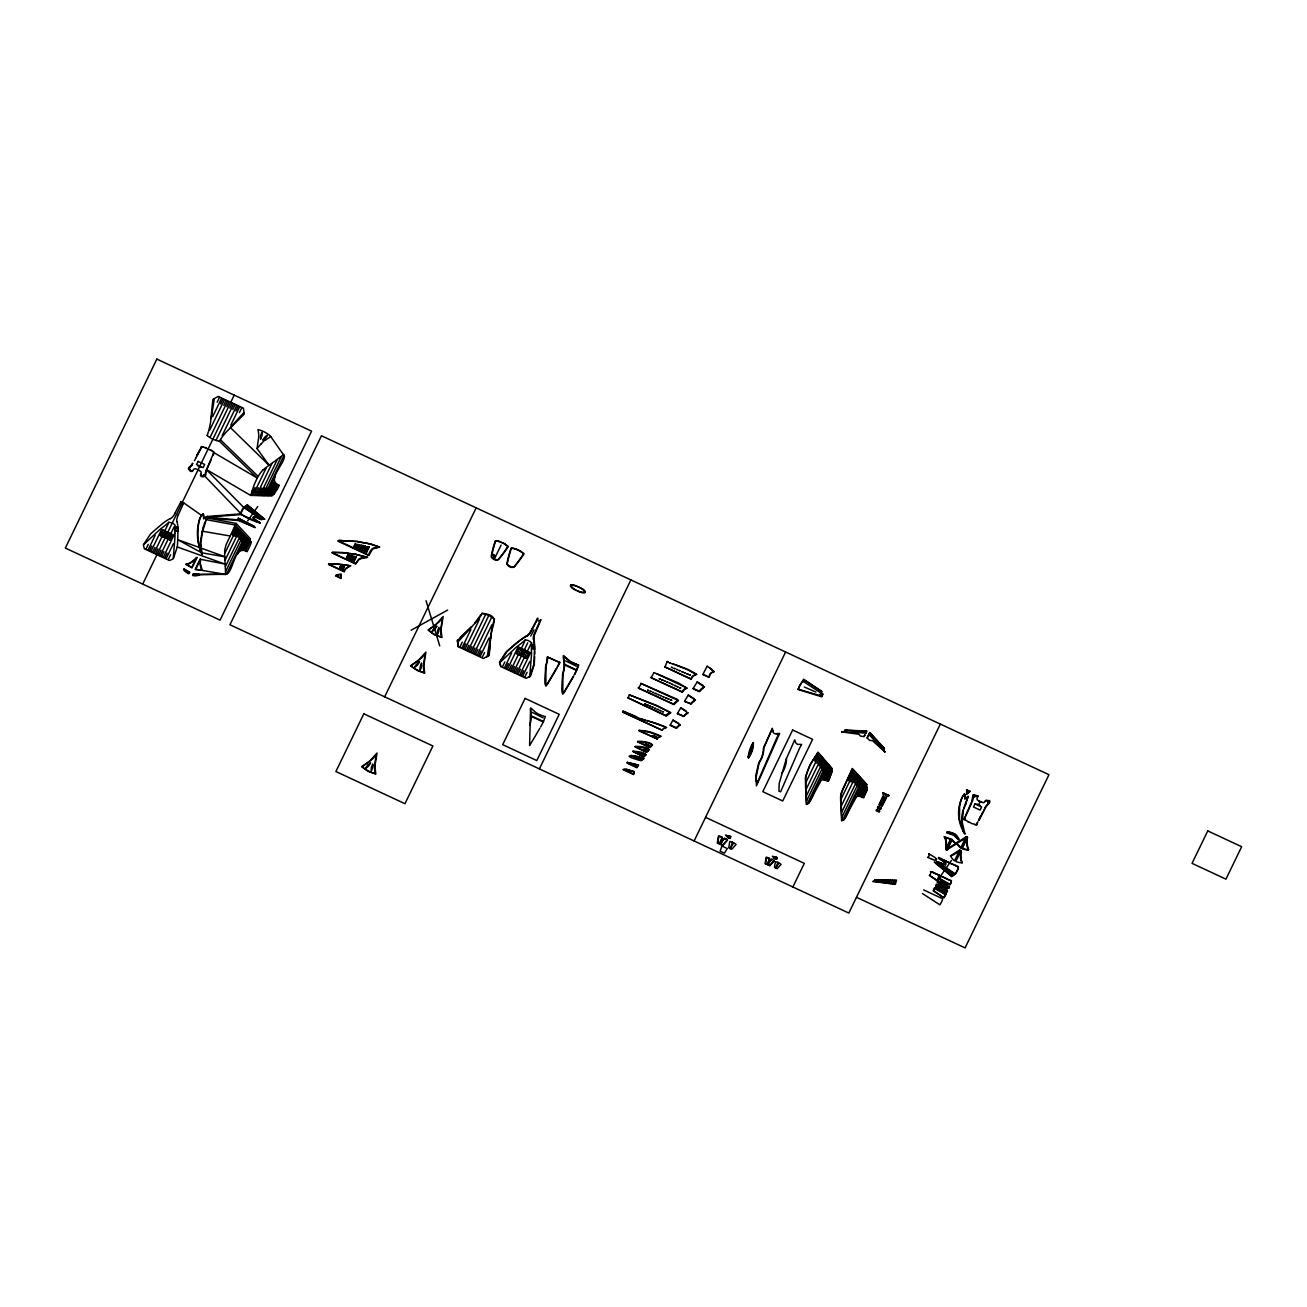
<?xml version="1.0" encoding="UTF-8"?>
<svg xmlns="http://www.w3.org/2000/svg" width="1307" height="1307" viewBox="0 0 1307 1307"><rect width="100%" height="100%" fill="white"/><g stroke="black" fill="none" stroke-linecap="round" stroke-linejoin="round"><path stroke-width="1.5" d="M493.556 555.54L494.536 555.508M260.011 523.061L241.125 514.566L206.702 517.196L238.838 519.925L255.29 527.587L238.528 520.562L206.473 517.85L236.126 523.404L250.421 538.843A3.333 3.202 14.4 0 0 250.83 541.866L250.911 542.96A11.665 11.208 14.4 0 1 250.34 545.084L247.137 551.685C234.688 544.513 234.051 568.627 227.32 574.002L199.187 574.737M840.94 798.593L840.973 796.551A12.874 12.367 14.4 0 1 841.12 795.195L842.051 791.552A48.996 47.085 14.4 0 1 842.574 789.934L852.393 769.071L866.688 784.527A3.333 3.202 14.4 0 0 867.113 787.549L867.178 788.644A11.665 11.208 14.4 0 1 866.623 790.768L863.421 797.368C850.971 790.196 850.334 814.31 843.603 819.685L841.92 820.339L840.94 799.606M205.787 472.922C207.209 477.578 199.268 478.182 200.69 474.131M534.857 649.579L534.302 640.936M197.765 469.491L200.755 471.451A2.663 2.565 14.4 0 1 201.196 472.579L200.592 475.356L205.509 476.009M967.017 789.885L966.935 793.643L969.843 791.209M637.702 741.379C641.051 740.808 658.205 742.915 649.661 747.539L637.473 741.853L647.112 742.719A27.561 26.483 14.4 0 1 652.503 744.794L649.612 747.13L637.636 741.543M534.726 654.431L534.808 651.131M635.251 746.444C638.698 745.921 654.35 747.653 646.573 752.309L635.022 746.918L645.021 747.931A23.314 22.399 14.4 0 1 649.252 749.695L646.508 751.884L635.169 746.607M534.661 656.375L534.253 664.757L530.332 676.601L528.338 677.271M205.134 475.748L203.941 474.8L205.134 475.748L205.411 472.922A14.214 13.658 14.4 0 1 205.934 470.83L213.842 452.598A8.888 8.528 14.4 0 0 211.489 450.686L205.918 448.023M533.877 637.212L533.893 636.95A9.1 8.741 14.4 0 1 534.057 635.905L541 619.616L540.052 620.139M533.632 738.88L530.201 744.516A39.357 37.821 14.4 0 0 529.596 745.562L530.577 707.904A37.495 36.024 14.4 0 1 531.622 708.786L534.089 710.975A21.337 20.504 14.4 0 0 538.941 714.341L540.216 714.815A38.785 37.266 14.4 0 0 541.506 715.337L545.28 716.661A45.042 43.278 14.4 0 1 541.801 724.862L540.575 726.986M545.607 666.684L545.64 665.835A27.839 26.744 14.4 0 0 547.241 656.996L560 662.404L558.024 666.211M545.95 667.027L545.999 665.917A28.199 27.104 14.4 0 0 547.6 656.996L559.527 662.567A40.893 39.275 14.4 0 1 559.151 663.335L557.092 667.125M562.549 674.575L562.598 673.726A27.839 26.744 14.4 0 0 563.35 658.287L563.333 655.542A28.966 27.839 14.4 0 1 564.395 656.392L566.977 658.679M562.892 674.918L562.958 673.808A28.199 27.104 14.4 0 0 563.693 658.205L563.791 656.359A37.495 36.024 14.4 0 1 564.836 657.241L567.303 659.431A21.337 20.504 14.4 0 0 572.139 662.796M629.092 695.128L629.026 695.765A2.843 2.728 14.4 0 1 627.638 697.693L666.26 716.056L670.899 712.674L656.539 705.388L629.206 694.801L658.091 706.45L670.099 712.576M545.525 668.253L545.574 667.076M545.934 667.191L545.869 686.126A39.357 37.821 14.4 0 1 546.457 685.08L547.862 682.793M562.533 674.984C562.696 678.48 559.608 701.614 565.278 690.635M562.892 675.082L562.811 694.017A39.357 37.821 14.4 0 1 563.399 692.971L566.83 687.351M545.509 668.318C545.705 671.716 542.699 692.383 548.139 683.055M210.623 421.818L212.878 399.452L218.171 396.397L243.363 408.127L244.295 414.074L225.964 432.307A77.881 74.826 14.4 0 0 221.406 438.139M457.891 642.031L475.732 622.393A77.881 74.826 14.4 0 0 480.29 616.577L482.299 613.522A23.297 22.382 14.4 0 1 494.503 619.191L493.376 622.671A77.881 74.826 14.4 0 0 491.628 629.811L488.802 655.264L483.525 658.516L458.169 646.704L457.401 640.136M840.63 796.273L840.581 798.561M490.729 638.584C491.04 624.256 502.133 615.597 481.875 613.261M173.308 558.007L174.975 537.063A59.55 57.214 14.4 0 0 175.007 535.151L174.958 533.403M529.825 675.605L531.492 654.66A59.55 57.214 14.4 0 0 531.524 652.748L531.41 649.138A53.652 51.545 14.4 0 1 531.622 642.783M238.397 528.731L235.619 534.726M240.717 531.197L237.939 537.193M490.288 643.665L489.161 655.444L486.743 656.98M852.425 772.012L849.648 778.024M858.977 778.988L856.216 784.984M860.545 780.638L857.784 786.651M236.142 526.345L233.365 532.341M242.71 533.305L239.933 539.301M244.311 535.151L241.501 540.967M854.68 774.414L851.903 780.41M856.984 776.864L854.223 782.877M821.923 691.468L803.576 679.199L797.874 689.442L821.874 696.843L822.969 693.968M709.374 677.14L706.63 676.291M968.03 821.891L966.804 820.829A8.888 8.528 14.4 0 1 964.354 818.885L964.942 817.643L963.913 818.639M494.307 557.632L494.307 556.21M863.208 732.018L862.702 732.557M632.931 751.329C636.117 751.198 650.968 752.718 643.648 756.9L632.931 751.329L646.181 754.629L643.616 756.492L632.849 751.476M214.299 398.929L211.162 418.55M487.38 655.787L490.517 636.15M630.922 755.413L644.22 758.501L641.1 760.739C610.255 752.489 650.134 755.805 641.051 760.331L630.84 755.577M709.211 677.059L709.701 674.673A5.996 5.751 14.4 0 1 711.155 672.844L713.916 671.439L707.185 666.064M977.13 824.456L977.44 822.609M840.695 795.538L841.169 793.333M657.47 739.108L638.845 730.76C645.364 729.796 654.431 733.08 661.162 736.282L659.676 737.066M718.834 836.398L717.755 842.901C719.781 845.956 724.535 835.581 719.307 836.48M766.523 857.572L765.543 863.486C767.176 866.165 771.636 857.016 767.111 857.686M832.249 771.228L828.589 780.834M867.472 789.134L863.617 797.809L857.931 795.734M210.525 422.341L210.051 424.906A77.881 74.826 14.4 0 1 208.319 432.045L207.192 435.509M882.846 792.728L889.152 795.669M806.223 793.431L806.648 803.903L808.314 803.25C815.045 797.874 815.682 773.76 828.148 780.933A91.474 87.879 14.4 0 0 829.88 777.208L831.873 771.212M690.831 703.705L684.525 701.336L691.06 704.048M709.031 677.287L703.329 674.363M200.657 448.807L201.343 447.598L197.226 455.212M205.836 472.628L206.914 469.36M668.106 661.848L667.256 661.456L665.279 666.178A5.195 4.999 14.4 0 1 664.642 666.799L691.354 679.183A6.764 6.486 14.4 0 1 694.572 675.229L696.827 674.379L688.185 669.527L675.49 664.659M719.749 844.11L717.314 843.064L718.507 835.941L722.265 837.068M767.356 864.597L765.15 863.649L766.229 857.163L769.627 858.193M803.446 681.568L803.821 679.787L821.548 691.436A3.333 3.202 14.4 0 0 822.724 694.262M492.069 553.809L491.367 557.076A13.135 12.613 14.4 0 0 497.755 560.066L499.895 557.452A135.895 130.553 14.4 0 0 507.802 546.587A12.515 12.024 14.4 0 0 505.352 544.562M271.153 463.74L269.046 465.227L257.071 448.579L258.802 436.309A33.77 32.446 14.4 0 0 257.985 429.595L258.933 429.84A26.875 25.813 14.4 0 1 270.876 436.505M832.249 768.745L817.97 752.146L810.16 764.53M963.863 832.673A37.282 35.812 14.4 0 1 962.883 811.108L962.949 810.846M962.998 811.075L965.693 804.099M202.275 530.936L200.314 542.258L201.539 552.747L224.706 556.798L225.654 574.655M962.981 810.863L963.226 809.817M204.006 518.062L207.388 516.347L202.585 531.295L200.804 542.928A34.652 33.296 14.4 0 0 200.853 545.378L202.193 554.413C196.736 543.777 196.181 530.74 199.448 519.304A27.088 26.026 14.4 0 1 199.644 518.781L201.327 515.236L203.729 514.631L203.696 518.716L203.386 514.86L201.621 515.464L183.715 502.852L178.406 514.648M841.3 792.859L852.295 768.451L867.031 784.657M202.52 530.185L203.288 527.375M965.367 804.9L968.324 796.371L964.827 798.838L964.697 795.064L962.965 795.685A37.364 35.893 14.4 0 0 959.599 806.942L959.469 819.554L963.341 831.138M968.242 796.666L964.827 798.838M967.866 796.551L967.343 798.397M719.83 843.816L722.085 838.13M767.421 864.335L769.48 859.156M203.32 527.391L203.696 526.035M882.715 796.666L879.007 804.671L882.143 806.125L886.146 798.218M977.505 797.352L978.126 795.881L973.062 794.77L971.705 801.828M206.604 469.638L250.634 495.418L254.081 485.06A54.976 52.819 14.4 0 1 255.224 482.348L256.695 479.179A40.239 38.655 14.4 0 1 262.903 469.965M203.729 526.051L204.513 523.503M967.131 799.002L965.628 803.184M963.635 808.576L965.334 803.887M727.247 835.794L727.28 835.663A5.702 5.489 14.4 0 0 725.565 835.059L726.953 836.529M204.546 523.519L205.117 521.689M786.406 758.485L779.233 783.334L778.923 791.176L780.622 791.781L799.263 748.878A80.381 77.227 14.4 0 1 800.93 745.66L801.632 744.402L797.809 744.369A3.431 3.3 14.4 0 1 796.796 743.863A3.888 3.741 14.4 0 1 795.816 742.882L794.754 739.844L786.52 758.436A28.166 27.055 14.4 0 1 781.782 773.417L781.717 773.352M177.164 521.673L177.638 524.94A51.12 49.111 14.4 0 1 177.981 530.724L177.621 542.585A114.134 109.657 14.4 0 1 177.262 546.947L224.984 564.069L200.526 559.314L195.756 569.28L225.637 574.394L193.322 574.296L192.766 575.194A14.851 14.263 14.4 0 0 199.219 574.819M960.841 856.673L961.086 850.563L955.825 861.444A14.851 14.263 14.4 0 0 962.181 862.783L961.249 859.859M205.673 520.137L205.951 519.222M954.273 834.242L953.898 835.304L958.39 839.649M776.962 858.519L777.061 857.474A5.931 5.685 14.4 0 0 775.165 856.804L774.201 858.601L776.734 859.091M206.196 518.634L206.914 516.51L241.076 513.847L205.15 476.451M162.313 531.933L161.088 535.38L162.133 536.393L163.587 536.54L165.532 533.419M168.342 534.726L167.1 538.19L168.146 539.187L169.6 539.35L171.544 536.229M234.035 531.034L232.793 534.498L233.839 535.494L235.293 535.658L237.237 532.537M518.846 648.762L517.18 653.451L518.356 654.578L519.99 654.758L522.637 650.527M524.875 651.572L523.208 656.261L524.368 657.388L526.002 657.568L528.649 653.337M850.302 776.717L849.076 780.165L850.122 781.178L851.576 781.341L853.52 778.22M206.833 516.82L203.696 518.716M884.512 748.568L869.776 732.361L866.966 737.916L869.825 740.465L872.406 740.563L885.051 752.097M214.348 452.712L214.348 452.712A8.005 7.695 14.4 0 0 213.874 452.108L212.812 451.144M214.185 453.121L213.286 454.003M213.678 453.954L213.253 455.032M358.428 545.248L358.477 545.117A1.83 1.764 14.4 0 0 358.641 544.545A1.83 1.764 14.4 0 0 358.249 545.019L356.991 547.6M265.043 439.822L260.681 444.38M342.695 569.411L342.728 569.329A2.059 1.977 14.4 0 0 342.532 569.983A2.059 1.977 14.4 0 0 342.924 569.509L342.94 569.476M349.524 558.759L349.557 558.677A2.059 1.977 14.4 0 0 349.361 559.331A2.059 1.977 14.4 0 0 349.753 558.857L349.9 558.595M349.606 558.563L350.717 556.243M350.979 556.406L351.06 556.21A1.83 1.764 14.4 0 0 351.207 555.638A1.83 1.764 14.4 0 0 350.815 556.096L350.815 556.096M356.958 547.666L356.974 547.633A2.059 1.977 14.4 0 0 356.795 548.254A2.059 1.977 14.4 0 0 357.17 547.78L358.363 545.411M342.842 569.051L343.888 566.895M350.946 556.488L349.819 558.759M344.819 570.407L344.345 571.829L328.531 564.477L336.03 563.791M366.466 551.652L366.45 551.717A3.3 3.169 14.4 0 0 366.172 552.632A3.3 3.169 14.4 0 0 366.793 551.881L367.104 551.325M366.548 551.456L368.378 547.698M368.835 547.682L366.842 551.815M350.946 559.363L350.979 559.314A2.336 2.238 14.4 0 0 350.766 559.984A2.336 2.238 14.4 0 0 351.191 559.461M351.044 559.135L352.367 556.439A2.336 2.238 14.4 0 1 352.743 555.9M352.792 555.916A2.336 2.238 14.4 0 1 352.596 556.553L352.514 556.782M358.379 548.27L358.396 548.221A2.336 2.238 14.4 0 0 358.183 548.907A2.336 2.238 14.4 0 0 358.608 548.385L360.013 545.509A2.336 2.238 14.4 0 0 360.226 544.839A2.336 2.238 14.4 0 0 359.801 545.362L358.494 548.009M352.58 556.602L351.354 559.184M354.622 560.262L356.027 557.305A2.892 2.777 14.4 0 0 356.272 556.553M662.502 730.368L622.491 712.135L623.014 711.008L636.558 716.824M969.582 806.648L971.346 802.58M970.219 806.076L971.395 803.364A52.28 50.221 14.4 0 1 971.951 802.171L972.751 800.358A10.734 10.309 14.4 0 0 973.225 798.724L973.454 795.211L977.603 796.126L976.999 798.904A2.663 2.565 14.4 0 0 977.44 800.031L979.711 801.648M354.115 557.076L352.89 559.625M359.833 548.891L359.85 548.842A2.712 2.598 14.4 0 0 359.621 549.577A2.712 2.598 14.4 0 0 360.062 548.989L360.324 548.548M359.997 548.515L361.369 545.738M361.516 549.561L361.533 549.495A3.039 2.908 14.4 0 0 361.287 550.296A3.039 2.908 14.4 0 0 361.761 549.675M970.055 805.569L966.935 812.595M339.722 568.186L340.849 565.817A1.993 1.911 14.4 0 1 341.143 565.376M347.678 555.165A1.993 1.911 14.4 0 1 347.972 554.723A1.993 1.911 14.4 0 1 347.842 555.246L346.731 557.534A2.075 1.993 14.4 0 1 346.42 558.007A2.075 1.993 14.4 0 1 346.551 557.534L347.678 555.165M353.968 546.44L353.985 546.408A2.075 1.993 14.4 0 0 353.821 546.898A2.075 1.993 14.4 0 0 354.115 546.506L355.275 544.153A1.993 1.911 14.4 0 0 355.439 543.663A1.993 1.911 14.4 0 0 355.112 544.088L355.096 544.071M353.968 557.403L354.164 556.978A2.745 2.63 14.4 0 0 354.393 556.243A2.745 2.63 14.4 0 0 353.952 556.815L352.433 559.935A2.712 2.598 14.4 0 0 352.204 560.654A2.712 2.598 14.4 0 0 352.645 560.082L352.825 559.772M361.565 549.446L363.019 546.391M363.019 550.247L363.068 550.149A3.218 3.088 14.4 0 0 362.774 551.031M363.134 549.986L364.637 546.898M969.614 807.514L964.713 818.117L966.527 813.444M206.98 469.197L211.031 460.064M364.816 547.306L363.346 550.28A3.218 3.088 14.4 0 1 362.823 551.064M364.8 550.999L364.833 550.95A3.415 3.284 14.4 0 0 364.539 551.815A3.415 3.284 14.4 0 0 365.061 551.129M364.947 550.672L366.663 547.176M366.728 547.764L366.924 547.306A3.104 2.99 14.4 0 0 367.153 546.538A3.104 2.99 14.4 0 0 366.679 547.192M949.16 886.783C947.379 892.338 937.135 877.471 937.233 882.339L948.915 888.188L949.503 886.914L938.393 880.787M348.021 558.171L348.038 558.138A2.32 2.238 14.4 0 0 347.858 558.677M349.165 555.802L349.443 555.655A2.14 2.059 14.4 0 0 349.606 555.148A2.14 2.059 14.4 0 0 349.279 555.589L348.185 558.236A2.32 2.238 14.4 0 1 347.891 558.693M354.115 546.097L354.867 545.052M355.618 547.127L355.602 547.159A2.32 2.238 14.4 0 1 355.308 547.6A2.32 2.238 14.4 0 1 355.455 547.094L356.697 544.496A2.14 2.059 14.4 0 1 356.991 544.055A2.14 2.059 14.4 0 1 356.86 544.562L355.896 546.62M730.384 837.967L730.662 836.398A6.519 6.274 14.4 0 0 728.571 835.647L727.509 837.64L730.303 838.163M340.359 566.764L339.787 568.006M366.63 547.976L365.339 550.639M348.185 557.795L348.659 556.782M720.761 840.434L720.32 841.479M342.565 566.421L342.581 566.388A2.14 2.059 14.4 0 1 342.744 565.8A2.14 2.059 14.4 0 1 342.597 566.307L341.584 568.463M653.974 672.533L686.878 687.956L684.95 688.789A6.96 6.682 14.4 0 0 682.205 691.779L650.886 677.581L682.417 692.269L683.953 689.965A6.6 6.339 14.4 0 1 684.492 689.524L685.276 689.018M540.232 620.449L534.922 632.261A16.534 15.896 14.4 0 0 533.256 639.27M638.42 687.711A7.662 7.368 14.4 0 0 640.855 683.398L677.402 699.376M865.544 733.178L866.394 731.365L845.155 730.27M865.888 733.325L866.949 731.054L844.828 730.09M809.67 765.477L805.455 777.387L805.602 788.35M841.708 731.904L858.813 734.24L860.512 736.135L864.009 736.544L864.76 734.893M865.103 735.04L864.009 736.544M340.163 567.173L341.013 565.898A1.993 1.911 14.4 0 0 341.176 565.392M940.615 876.18C935.943 879.546 952.787 889.691 951.137 880.967L946.039 878.68M145.976 549.152L148.295 544.365M217.142 402.197L219.462 397.41M148.034 550.116L155.174 535.347M212.665 416.639L221.52 398.357M149.472 550.786L151.792 545.999M220.638 403.814L222.958 399.027M150.942 551.472L161.692 529.27M209.774 429.97L224.428 399.713M152.625 552.257L154.945 547.47M223.791 405.284L226.111 400.497M154.112 552.943L168.211 523.813M210.182 437.159L227.598 401.2M155.615 553.645L157.918 548.858M226.781 406.673L229.084 401.886M142.708 584.098L234.214 395.122M158.637 555.05L160.941 550.263M229.803 408.078L232.107 403.291M160.124 555.753L174.239 526.623M216.194 439.969L233.61 403.994M161.611 556.439L163.914 551.652M232.777 409.467L235.097 404.68M163.293 557.223L174.043 535.02M222.125 435.721L236.779 405.464M164.764 557.909L167.084 553.122M235.93 410.937L238.25 406.167M166.201 558.579L173.357 543.81M230.849 425.102L239.687 406.82M168.26 559.543L170.58 554.74M239.426 412.587L241.746 407.784M251.434 495.092L255.061 487.593M225.033 552.877L237.253 527.652M253.019 495.141L266.285 467.743M235.783 531.475L236.404 530.185M254.751 495.288L258.378 487.805M225.18 560.017L239.638 530.168M256.499 495.386L271.84 463.724M258.182 495.451L261.808 487.968M225.49 566.421L241.893 532.57M259.848 495.516L277.117 459.868M261.139 495.533L264.766 488.05M225.784 571.208L243.608 534.4M262.429 495.565L281.168 456.878M263.508 495.582L267.118 488.099M226.715 573.708L245.03 535.886M264.553 495.598L283.815 455.833M237.482 554.217L245.896 536.818M265.893 495.582L275.205 476.336M241.223 549.218L246.778 537.749M267.216 495.598L273.637 482.332M242.416 549.528L247.66 538.696M268.539 495.598L274.633 483.035M243.559 549.92L248.542 539.628M269.879 495.582L275.646 483.655M244.687 550.329L249.408 540.559M271.235 495.549L276.692 484.26M245.798 550.753L250.225 541.621M273.13 494.373L277.738 484.848M264.357 519.157A7.368 7.074 14.4 0 0 261.71 519.353L259.243 518.863M261.988 519.68L260.469 519.402M343.006 552.616L332.419 552.224L332.19 553.057L355.749 564.02L358.657 559.772L363.134 557.795A11.093 10.668 14.4 0 1 364.032 557.697L367.626 557.337L355.733 554.495M337.157 574.77L335.605 575.881L341.062 578.413L341.225 574.181A46.938 45.108 14.4 0 0 337.157 574.77M384.666 696.811L476.173 507.851M494.765 558.138L501.087 545.101M459.933 646.932L462.253 642.129M461.992 647.88L470.847 629.615M463.43 648.55L465.749 643.763M464.916 649.236L479.555 618.995M466.599 650.036L468.903 645.25M468.069 650.723L485.485 614.747M469.572 651.409L471.892 646.638M471.075 652.128L488.491 616.152M472.595 652.83L474.898 648.043M474.098 653.516L491.514 617.558M475.568 654.203L477.888 649.432M477.251 655.003L491.906 624.746M478.738 655.689L481.058 650.902M480.175 656.359L489.014 638.077M482.234 657.307L484.554 652.52M502.492 666.75L504.812 661.963M504.551 667.714L511.69 652.945M505.989 668.383L508.309 663.597M507.459 669.07L518.209 646.867M509.142 669.854L511.462 665.067M510.629 670.54L524.728 641.41M512.132 671.243L514.435 666.456M513.635 671.945L527.734 642.815M530.789 636.068L534.008 629.843M515.138 672.648L517.458 667.861M516.641 673.35L530.74 644.22M518.127 674.036L520.431 669.249M519.81 674.82L530.56 652.618M521.281 675.507L523.601 670.72M522.718 676.176L529.874 661.424M524.777 677.14L527.097 672.337M539.383 768.892L630.889 579.916M672.795 720.304L670.115 725.32L676.487 728.293L680.343 724.682M686.387 711.22L680.816 707.724L677.32 713.753L683.839 716.481M703.215 685.603L697.301 681.797L692.988 688.724L699.359 691.697L704.506 686.779M670.262 725.009L676.536 727.803M677.467 713.426L683.757 716.203M693.151 688.413L699.425 691.207M694.115 840.973L785.621 651.997M720.32 844.371L722.689 845.564L727.574 840.156L724.307 838.032M814.637 761.017L818.264 753.518M806.043 782.092L819.309 754.711M816.908 763.402L820.535 755.92M806.37 788.856L821.711 757.194M819.195 765.918L822.822 758.419M806.664 795.31L823.933 759.661M821.139 768.108L824.766 760.625M806.876 800.276L825.599 761.589M822.658 769.872L826.285 762.389M807.71 802.955L826.955 763.19M818.476 783.448L827.805 764.203M822.234 778.466L828.654 765.199M823.41 778.776L829.488 766.212M824.554 779.152L830.321 767.242M825.681 779.576L831.138 768.287M826.792 780.001L831.415 770.46M792.875 886.979L804.311 863.355L705.551 817.349M841.316 798.561L853.536 773.336M852.066 777.142L852.687 775.868M841.463 805.7L855.905 775.852M841.773 812.104L858.16 778.237M842.067 816.891L859.892 780.083M842.982 819.391L861.297 781.57M853.765 799.884L862.179 782.501M857.506 794.901L863.061 783.432M858.683 795.211L863.927 784.363M859.826 795.587L864.809 785.295M860.954 796.012L865.691 786.242M862.081 796.437L866.508 787.304M876.883 809.883L879.35 811.043M878.484 806.582L877.879 807.84L880.346 808.984L880.967 807.726M879.121 808.412L879.725 807.154M880.722 805.079L885.917 794.378L888.858 795.44A4.689 4.493 14.4 0 1 887.878 796.159L887.453 796.404M940.337 724.078L848.831 913.054L229.95 624.746L321.457 435.77L1048.966 774.692L965.089 947.902L856.461 897.305M872.945 881.588L875.053 881.735L875.968 880.019M876.425 881.849L877.324 879.987M877.683 881.964L878.663 879.97M878.957 882.094L879.987 879.97M880.215 882.225L881.31 879.97M881.49 882.372L882.65 879.97M882.486 882.486L883.695 879.987M883.499 882.617L884.774 879.987M884.725 882.78L886.064 880.019M885.95 882.944L887.355 880.052M887.551 883.156L889.021 880.117M889.136 883.401L890.704 880.183M890.819 883.646L892.452 880.264M892.501 883.908L894.184 880.428M894.004 884.136L895.769 880.477M930.78 871.687L934.832 873.076M929.359 875.265L937.462 881.016L940.109 875.559L937.429 874.693M937.103 861.721L939.7 862.865M934.734 862.261A7.368 7.074 14.4 0 0 937.38 862.048L937.56 861.901M978.339 805.406L980.217 801.501L981.524 802.073M934.685 888.433L933.606 890.655L943.621 897.599A28.28 27.169 14.4 0 0 945.239 894.919C939.896 888.123 924.212 883.712 945.484 894.445M935.861 886.015L936.384 884.104C952.934 888.972 949.536 898.17 935.861 886.015C942.2 883.075 957.77 899.951 936.4 884.904M978.502 820.551L980.462 816.499M979.286 818.95L982.423 812.905M978.959 820.437L983.158 812.333M985.462 807.154L984.89 808.216A52.28 50.221 14.4 0 1 984.302 809.376L983.632 810.634M985.135 807.922C986.769 805.243 995.068 798.74 985.233 800.913M977.832 821.842L977.195 823.198M236.126 523.404L226.291 544.251A48.996 47.085 14.4 0 0 225.768 545.869L224.853 549.512A12.874 12.367 14.4 0 0 224.69 550.868L224.706 556.651L177.752 539.693L201.539 552.747M867.293 738.079L869.874 732.982L884.169 748.437M972.914 823.72L973.437 823.916A8.888 8.528 14.4 0 0 976.509 824.554L977.26 823.067M947.118 891.064L946.644 891.962M977.081 824.57L976.933 824.848A7.989 7.679 14.4 0 1 976.149 824.88L974.761 824.684M984.955 808.984L983.534 811.631M197.7 454.297L196.769 456.11M196.932 455.016L201.686 446.929A8.888 8.528 14.4 0 1 204.676 447.517L205.918 447.648M197.896 453.986L200.232 449.575M985.249 807.481L985.837 806.468A10.734 10.309 14.4 0 1 986.801 805.047L987.537 804.328M707.054 666.39L702.823 674.526L703.64 674.902M196.802 456.127L195.805 457.956M532.406 628.242L537.683 618.064L537.88 619.126M532.374 628.324L531.9 629.239M181.003 501.578L175.024 513.079M537.52 619.175L531.541 630.677A16.534 15.896 14.4 0 1 527.064 636.378M531.818 629.386L529.221 633.65A9.917 9.525 14.4 0 1 528.878 634.026L528.371 634.532M195.838 457.973L195.331 458.871M194.89 459.786L194.416 460.668M342.336 566.454L341.209 568.79A2.32 2.238 14.4 0 0 341.029 569.329A2.32 2.238 14.4 0 0 341.339 568.888L341.372 568.855M339.591 568.659A2.075 1.993 14.4 0 0 339.853 568.251L339.951 568.088M360.373 548.45L361.582 545.885A2.745 2.63 14.4 0 0 361.81 545.166M362.023 549.234L363.46 546.212A2.892 2.777 14.4 0 0 363.689 545.46A2.892 2.777 14.4 0 0 363.199 546.097L363.183 546.081M364.718 546.734L364.767 546.636A3.218 3.088 14.4 0 1 365.241 545.95M356.207 556.521A2.892 2.777 14.4 0 0 355.782 557.174L354.132 560.54A3.039 2.908 14.4 0 0 353.854 561.389A3.039 2.908 14.4 0 0 354.344 560.752L354.442 560.605M982.39 812.889L982.929 811.99M343.137 569.133L344.231 566.862A1.83 1.764 14.4 0 0 344.378 566.29A1.83 1.764 14.4 0 0 343.986 566.748L343.97 566.748M200.706 448.448L201.294 446.569A8.005 7.695 14.4 0 1 202.046 446.602L203.549 446.814M574.802 674.396L578.593 664.806M192.488 463.397L190.985 465.602M192.913 463.43L192.26 464.459A14.214 13.658 14.4 0 1 190.953 466.174L190.61 466.55M574.034 675.016L574.998 673.317A45.042 43.278 14.4 0 0 578.527 665.132L574.721 663.809A38.785 37.266 14.4 0 1 573.43 663.27L572.188 662.731M557.125 667.779L556.521 668.808M573.724 676.291L567.679 686.632M871.459 736.691L871.818 736.298M556.096 668.825L550.345 678.676M556.406 669.004L550.508 679.134M539.84 728.26L534.089 738.112M573.054 676.716L567.14 686.828M550.198 678.937L548.025 682.548M550.214 679.607L548.401 682.63M566.977 687.841L565.735 689.884M684.672 701.026L688.315 694.932L694.36 698.853M959.779 849.958L954.502 860.839A14.851 14.263 14.4 0 1 950.499 855.84L959.779 849.958A19.344 18.576 14.4 0 1 955.564 853.569L954.551 854.19A12.482 11.992 14.4 0 1 950.532 855.922M213.842 452.598L257.267 478.019L219.38 441.194L221.422 438.155M820.682 781.308L808.576 803.527L806.305 804.426L805.847 793.12M767.879 864.45L770.624 859.679M855.954 797.744L843.865 819.963L841.594 820.845L840.581 799.1M480.976 614.617L474.931 622.769M192.979 470.536C191.116 473.771 185.888 467.939 190.724 465.896M720.533 844.093L723.572 838.816M177.262 546.947L173.341 558.743L169.551 560.54L144.358 548.809L143.394 544.79L150.24 534.367A114.134 109.657 14.4 0 1 153.458 531.328L162.591 523.568A51.12 49.111 14.4 0 1 167.394 520.17L170.286 518.454M247.627 520.938L257.724 506.528M941.383 874.873L951.463 860.463M691.452 703.493L695.52 699.849M250.634 495.418L272.003 495.892A7.385 7.09 14.4 0 1 274.029 494.291L277.476 488.949A91.474 87.879 14.4 0 0 279.322 485.273C265.795 480.306 284.469 464.589 284.436 456.094L270.745 436.603L264.962 440.41M767.666 864.744L769.807 865.822L774.25 860.905L772.911 859.826M821.237 693.02L819.228 695.357L798.316 689.197L799.574 685.701A13.07 12.564 14.4 0 1 803.135 681.355L822.299 693.886L821.695 696.353A15.684 15.063 14.4 0 0 819.228 695.34M727.002 840.189L722.542 845.139C719.177 845.841 723.653 836.366 725.924 839.339M773.744 860.937L769.676 865.43C764.758 864.09 775.035 858.601 771.277 858.96M471.337 626.821L460.178 637.473M243.805 412.669L230.261 427.454L269.03 465.243L263.083 469.867M190.642 466.566L188.878 468.167M158.425 554.772L157.902 553.58M514.484 672.778L514.942 672.37M143.999 544.349L159.503 529.841A59.55 57.214 14.4 0 1 160.99 528.616L163.914 526.411A53.652 51.545 14.4 0 0 168.799 522.245M500.516 661.946L516.004 647.439A59.55 57.214 14.4 0 1 517.507 646.213L520.431 644.024A53.652 51.545 14.4 0 0 525.316 639.842M870.25 734.256L870.217 734.289A6.061 5.816 14.4 0 1 870.135 735.008M368.296 764.611L370.665 762.814L368.819 765.69A9.868 9.492 14.4 0 1 365.878 768.091M471.419 627.262L457.401 640.642L458.332 646.589M987.912 803.919L989.481 802.678L986.132 800.096L984.318 802.318A2.663 2.565 14.4 0 1 983.142 802.678L980.773 801.763M188.878 468.167L189.548 467.596L189.727 469.066L188.322 468.609L192.064 471.386L193.877 469.164A2.663 2.565 14.4 0 1 195.053 468.805L196.622 469.033M870.936 736.021L871.312 734.975M872.668 736.74L872.57 737.949M516.053 643.256L525.071 636.64M515.71 643.534L506.283 651.736L499.405 662.192L500.728 666.521L526.067 678.333L529.858 676.34L533.779 664.544A114.134 109.657 14.4 0 0 534.122 660.182L534.498 648.321A51.12 49.111 14.4 0 0 534.155 642.538L533.681 639.27M955.417 865.708L957.966 866.851L958.064 868.256A28.264 27.153 14.4 0 1 955.156 873.779L951.659 876.54L934.26 862.065M346.616 568.153L350.831 565.833L336.291 563.807M264.847 519.353L247.431 504.878L243.935 507.639A28.264 27.153 14.4 0 0 241.043 513.145L241.125 514.566M275.352 460.718L283.897 454.411M191.998 561.569L197.194 557.37L191.949 567.941L185.692 564.167L186.623 564.02A10.783 10.374 14.4 0 0 188.927 563.399L189.237 563.268M274.421 461.404L271.627 463.413M527.669 635.088L526.884 635.594M191.59 561.863L189.499 563.154M220.458 439.74L258.149 476.402M529.662 725.32L529.662 725.32A28.199 27.104 14.4 0 0 530.479 709.75M493.67 555.312L493.311 554.478L494.471 555.377M861.705 731.74L862.44 731.593M525.381 636.46L526.46 635.839M526.803 636.052L523.911 637.767A51.12 49.111 14.4 0 0 519.108 641.165L509.975 648.925A114.134 109.657 14.4 0 0 506.757 651.964L499.911 662.388L500.875 666.407M244.801 507.786L248.395 505.711M246.124 508.668L249.523 506.708M247.48 509.73L250.797 507.819M248.918 510.727L252.071 508.913M250.307 511.674L253.28 509.942M251.679 512.622L254.506 510.988M252.757 513.324L255.453 511.772M253.836 514.043L256.401 512.556M254.718 514.615L257.185 513.194M255.617 515.187L257.969 513.831M256.744 515.889L258.949 514.615M257.855 516.608L259.93 515.399M258.982 517.311L260.926 516.183M260.126 518.013L261.939 516.951M261.269 518.699L262.968 517.719M936.139 863.682L937.822 862.702M937.152 864.45L938.981 863.404M938.165 865.218L940.109 864.09M939.161 866.002L941.252 864.793M940.158 866.786L942.363 865.512M941.138 867.57L943.491 866.214M941.922 868.207L944.373 866.786M942.69 868.845L945.271 867.358M943.638 869.645L946.333 868.077M944.585 870.429L947.428 868.796M945.811 871.459L948.8 869.727M947.036 872.504L950.173 870.674M948.31 873.599L951.61 871.687M949.568 874.693L952.983 872.733M950.712 875.69L954.29 873.615M411.166 630.186L447.631 610.075M664.495 728.309L666.652 727.46L646.834 720.451M428.631 630.072L438.76 622.246A61.037 58.635 14.4 0 0 442.37 618.064L440.639 630.317A33.77 32.446 14.4 0 0 441.456 637.048L440.508 636.803A26.875 25.813 14.4 0 1 428.565 630.121M411.133 665.818L421.442 657.927A60.955 58.57 14.4 0 0 425.134 653.68L423.403 665.933A33.77 32.446 14.4 0 0 424.22 672.664A29.375 28.231 14.4 0 1 411.084 665.867M685.456 688.903L685.603 688.838A9.296 8.937 14.4 0 1 686.992 688.299L678.954 683.202L656.964 673.808M576.387 666.194L565.457 660.836M543.206 717.935L532.259 712.364M713.965 671.798L710.093 668.024M570.685 584.948L571.208 584.85A6.11 5.881 14.4 0 1 571.714 584.801L572.254 584.801A8.871 8.528 14.4 0 1 574.198 585.062L583.134 589.212A7.891 7.581 14.4 0 1 585.209 591.336L585.422 591.826M585.013 592.675L584.556 592.774A7.875 7.564 14.4 0 1 581.517 592.561L577.825 591.238M335.834 575.39L337.222 575.113A46.578 44.748 14.4 0 1 341.274 574.525L340.768 577.89L335.768 575.554M958.734 839.584L958.979 839.094A15.21 14.606 14.4 0 0 954.894 833.964L954.486 833.637M184.189 569.035L189.76 572.286L188.812 573.74A15.21 14.606 14.4 0 1 183.617 569.656L183.846 569.084M253.525 516.69L253.133 517.931M945.565 864.711L945.958 863.486A11.028 10.603 14.4 0 0 943.246 861.133M865.626 733.031L842.509 731.822A3.333 3.202 14.4 0 0 845.172 730.286M864.058 731.855L863.878 731.855M328.76 563.987L336.634 564.183A102.828 98.793 14.4 0 1 341.503 564.689L342.107 564.412M875.2 879.676L896.569 880.15L895.279 884.333L875.053 881.735M804.295 687.008L815.96 692.057M332.419 552.567L343.839 552.681M177.442 527.767L175.383 527.734L175.399 531.099L175.465 527.309L177.442 527.276L177.458 531.116M531.671 648.68L534.22 648.729L534.204 644.661L531.639 644.629L531.916 648.697L531.982 644.906L533.877 645.282M533.959 645.364L531.982 644.906M339.379 540.346L337.958 541.163L368.77 555.508L372.724 548.907L379.733 547.159L370.796 543.941M340.196 540.363L338.186 540.69L368.541 555.018A18.657 17.922 14.4 0 1 371.384 549.593L371.956 549.103A6.339 6.094 14.4 0 1 373.263 548.139L378.997 546.849L369.031 543.843A73.502 70.611 14.4 0 0 362.725 542.519L359.311 542.013M339.738 540.706L341.045 540.395M340.539 540.722L341.911 540.412M341.372 540.755L350.407 540.804M343.055 540.804L351.91 540.902M274.258 493.964L251.924 491.22M495.99 540.608L500.075 541.539M511.723 547.927L515.808 548.875M350.717 541.18L357.612 541.441M492.788 554.348L493.278 555.001M352.286 541.294L359.033 541.621M343.398 553.008L347.76 553.024M344.231 553.057L354.916 553.988M776.129 733.635L779.625 733.423L756.459 785.85L755.92 774.986L758.779 762.7A27.79 26.712 14.4 0 0 763.451 747.98L772.306 728.293L773.058 731.414M366.826 557.419L360.699 558.105A9.051 8.692 14.4 0 0 358.624 559.347L355.553 563.546L332.337 552.73M348.087 553.416L356.648 554.315M357.971 541.833L370.6 543.892M342.352 564.804L349.247 565.506M639.074 730.286L650.755 732.655L660.378 736.266A8.79 8.446 14.4 0 0 657.143 738.896L638.992 730.45M202.242 531.197L229.803 535.919M626.543 769.268L622.884 769.594L633.666 774.61L634.32 771.538L630.758 770.509M728.195 835.892L728.522 835.957A6.192 5.947 14.4 0 1 730.515 836.66L730.793 836.823M774.822 857.033L775.116 857.082A5.636 5.408 14.4 0 1 776.93 857.719L777.175 857.866M205.869 519.582L235.309 525.038L250.862 541.85M349.279 565.866L345.211 569.035A5.832 5.604 14.4 0 0 344.607 570.015L344.1 571.339L328.678 564.15M626.788 769.317L630.317 770.362M647.52 720.974L651.082 721.872A75.087 72.146 14.4 0 1 664.364 726.61L665.769 727.378L663.466 728.554A4.525 4.346 14.4 0 0 662.143 730.237L622.638 711.825M646.442 720.712L643.992 720.059A26.712 25.65 14.4 0 1 642.44 719.553L622.884 711.335M963.259 811.206L962.262 822.626L965.023 834.16L963.243 831.726M645.495 720.108L644.58 719.863M862.342 731.642L861.248 731.593M498.817 541.49L504.175 543.402M514.55 548.826L517.213 549.773A16.909 16.239 14.4 0 1 518.667 550.443L521.101 551.881A12.515 12.024 14.4 0 1 523.552 553.874A135.895 130.553 14.4 0 1 515.612 564.771L513.504 567.385A13.135 12.613 14.4 0 1 507.083 564.412L507.802 561.144A135.895 130.553 14.4 0 1 511.396 548.254A12.515 12.024 14.4 0 1 514.533 548.842M643.322 719.487L641.361 718.785M947.183 832.592L952.787 834.503L953.342 833.621A14.851 14.263 14.4 0 0 946.987 832.281M946.922 832.869L952.95 834.928L953.489 833.311A15.21 14.606 14.4 0 0 946.987 831.938L946.676 832.461M576.24 663.989L571.175 661.816M674.249 664.201L673.203 663.825M516.2 549.005L519.908 550.737M822.642 779.299L828.328 781.374M755.936 780.867L758.174 781.684M670.001 663.008L686.42 669.135L696.043 674.249L693.069 675.817A6.649 6.388 14.4 0 0 691.289 678.235L691.011 679.085L664.626 666.799M501.104 542.291L501.48 542.438A16.909 16.239 14.4 0 1 502.934 543.124L505.368 544.545M205.281 447.762L206.375 447.827M972.049 823.737L969.467 822.217M258.525 518.176L260.436 518.993M258.329 518.487L259.407 518.552M930.796 858.683L932.692 859.5M940.436 862.8L941.824 863.372M937.952 861.705L940.615 862.865M930.649 858.634L927.627 857.278M940.828 862.963L942.167 863.911A8.218 7.891 14.4 0 0 945.549 864.842M257.675 517.817L255.355 517.262A6.437 6.192 14.4 0 0 254.571 517.098M640.887 683.398L678.219 700.47L675.115 702.235A5.865 5.636 14.4 0 0 673.759 704.146L638.208 687.972L673.955 704.62L678.464 700.225M958.113 866.525L950.352 863.404M951.284 880.64L940.975 876.36M942.233 863.568L943.752 864.139A6.437 6.192 14.4 0 0 944.536 864.303M955.564 865.397L946.088 861.427M257.087 517.556L256.924 517.49A8.218 7.891 14.4 0 0 253.542 516.575M946.186 878.369L941.138 876.033M197.618 469.817L199.236 470.618M704.391 675.245L705.682 675.833M950.499 863.094L944.373 860.61M976.983 804.017L980.283 805.553M197.912 465.929L201.213 467.465M967.539 837.411L962.213 848.259A14.851 14.263 14.4 0 0 968.569 849.599M564.542 664.283L576.697 669.952M564.542 664.887L576.469 670.458M627.621 697.66L666.113 715.599M940.779 875.87L938.916 878.876L949.813 884.937L951.48 880.738M200.461 559.282L200.526 559.314A19.344 18.576 14.4 0 0 200.33 564.771L200.412 565.343M531.328 715.811L543.483 721.497M531.328 716.432L543.255 722.003M773.695 857.604L772.437 856.265A5.179 4.983 14.4 0 1 773.989 856.804M774.299 858.34L776.57 859.402M727.623 837.346L730.123 838.506M939.227 875.151L934.685 873.386M939.079 875.461L937.315 880.493L929.62 875.51A5.163 4.967 14.4 0 0 930.715 871.704M576.305 590.535L572.548 588.411A7.875 7.564 14.4 0 1 570.489 586.288L570.277 585.814M980.005 801.403L979.025 800.913M946.252 861.117L940.958 858.977M937.576 874.383L933.035 872.586M944.536 860.3L939.243 858.144M941.105 858.666L938.671 857.866L939.145 858.813M933.198 872.275L930.404 871.72M849.828 774.169L854.974 776.587L851.756 781.7L849.958 781.521L848.651 780.263L850.677 774.577L852.36 776.554L854.925 776.652L867.211 788.17M939.406 857.833L938.508 857.392L938.655 858.487M233.545 528.485L238.691 530.903L250.944 542.487M923.608 889.904L942.38 898.628L942.461 899.804A27.986 26.875 14.4 0 1 941.22 902.565L939.88 904.836L922.464 893.531M969.01 822.381L968.242 821.597M210.166 449.592L211.309 450.196M939.537 878.418L950.336 884.431M937.854 881.882L948.653 887.894M885.917 794.378L883.205 792.81A4.689 4.493 14.4 0 0 883.271 794.019L883.32 794.476M680.62 708.018L681.355 708.443A99.642 95.738 14.4 0 1 683.316 709.619L687.711 712.854A14.932 14.344 14.4 0 0 683.528 716.252M937.364 862.016L955.156 873.779M261.727 519.402L243.935 507.639L206.62 469.883M520.268 550.933L523.584 553.465M504.535 543.614L507.851 546.13M570.702 661.554L567.14 658.826M184.254 569.378L189.319 572.433L188.992 573.365A14.851 14.263 14.4 0 1 183.895 569.444M697.121 682.091L704.179 686.943A13.201 12.694 14.4 0 0 699.229 691.24M688.119 695.226L695.226 700.046A11.208 10.766 14.4 0 0 690.7 703.82M942.543 861.052L944.716 862.653M943.033 861.378L942.135 860.382M260.322 522.833C258.034 522.767 243.461 517.507 240.7 513.03A28.623 27.512 14.4 0 1 243.625 507.426L247.431 504.878M256.025 520.006L254.408 518.781M939.945 858.911L941.481 859.941M939.782 859.222L942.396 860.545M678.692 723.359L672.974 720.01L674.265 721.121A94.202 90.51 14.4 0 1 676.16 722.199L680.065 724.895A9.182 8.822 14.4 0 0 676.323 727.819M257.299 520.84L255.845 520.3A11.028 10.603 14.4 0 1 253.084 517.964M257.087 521.117L259.44 522.277L258.378 521.558M726.169 839.045L726.627 839.895M965.35 820.306L964.337 819.407A7.989 7.679 14.4 0 1 963.831 818.819M815.535 756.345L831.807 771.587M958.309 839.306L954.306 835.222L954.665 834.242A14.851 14.263 14.4 0 1 958.668 839.225M869.057 734.632L883.45 749.908M851.576 770.705L866.051 786.095M872.357 736.102L873.403 737.213M523.797 553.678L523.829 554.103A136.255 130.896 14.4 0 1 515.906 565C513.177 570.113 505.352 566.421 507.443 561.062A136.255 130.896 14.4 0 1 511.053 548.139M508.064 546.359L508.096 546.767A136.255 130.896 14.4 0 1 500.173 557.664C497.232 562.729 489.668 559.069 491.71 553.727A136.255 130.896 14.4 0 1 495.32 540.82M951.659 876.54L955.466 873.975A28.623 27.512 14.4 0 0 958.407 868.387L958.309 866.623M831.905 768.647L818.019 752.701L812.023 761.867A54.976 52.819 14.4 0 0 810.601 764.464L809.033 767.585A40.239 38.655 14.4 0 0 805.667 778.122L805.962 788.333M687.988 712.642L687.89 713.165A14.589 14.018 14.4 0 0 683.822 716.465M866.443 786.602L867.129 787.517M884.202 750.888L884.61 751.443A2.549 2.434 14.4 0 1 884.676 752.08M936.482 859.058L936.204 860.284A8.218 7.891 14.4 0 1 932.724 859.451M964.125 832.592L963.733 831.873C956.969 821.155 956.675 805.406 963.978 794.346L965.056 794.852L965.17 798.136M199.546 574.655L199.334 575.145A15.21 14.606 14.4 0 1 192.701 575.537L193.109 573.936L199.383 574.361M201.49 569.476L201.115 568.61A15.504 14.9 14.4 0 1 200.51 565.931L200.249 558.792L195.119 569.607L202.062 569.852L200.804 565.555M494.046 556.406L494.307 557.092M426.033 600.746L439.724 645.854M945.598 840.009L945.549 839.829A10.783 10.374 14.4 0 0 944.536 837.558L944.062 836.741L951.006 839.11L945.974 849.779L946.007 843.293M967.67 846.773L968.569 849.942A15.21 14.606 14.4 0 1 962.066 848.586L967.262 836.888L967.229 843.489M967.556 846.381L967.245 843.93M961.184 859.581L960.874 857.18M945.664 840.221L945.99 842.737M534.04 639.221L534.155 640.005M533.991 638.943L533.877 637.865M928.771 853.798L933.77 856.689A11.028 10.603 14.4 0 1 936.531 859.026M805.994 788.611L806.19 792.581M805.684 789.64L805.815 792.156M174.958 533.256L174.893 531.541A53.652 51.545 14.4 0 1 175.105 525.169A8.299 7.973 14.4 0 0 168.799 522.375M514.419 671.177L514.484 672.827M533.959 644.874L533.975 648.713M929.065 853.634A5.163 4.967 14.4 0 1 928.052 857.49M961.119 850.579A19.344 18.576 14.4 0 0 960.449 856.003L960.498 857.18A13.037 12.531 14.4 0 0 962.017 862.865M956.887 842.639A14.851 14.263 14.4 0 0 960.89 847.639L966.167 836.758A19.344 18.576 14.4 0 1 961.952 840.368L960.939 841.005A12.482 11.992 14.4 0 1 956.92 842.721M967.507 837.395A19.344 18.576 14.4 0 0 966.837 842.803L966.886 843.979A13.037 12.531 14.4 0 0 968.405 849.664M365.846 768.059A10.211 9.819 14.4 0 1 368.313 764.628M420.168 669.936A9.77 9.378 14.4 0 1 420.38 666.194L421.606 663.041L421.573 665.966A10.146 9.753 14.4 0 1 420.217 669.936M339.575 568.643A2.075 1.993 14.4 0 1 339.722 568.186M361.369 545.738A2.745 2.63 14.4 0 1 361.761 545.133M368.525 547.453A3.3 3.169 14.4 0 1 369.064 546.669M369.146 546.702A3.3 3.169 14.4 0 1 368.852 547.617M365.29 545.983A3.218 3.088 14.4 0 1 365.029 546.751M776.75 858.013A5.261 5.065 14.4 0 0 775.051 857.425L776.407 858.928A7.139 6.862 14.4 0 0 776.734 858.029M730.319 836.986A5.783 5.571 14.4 0 0 728.456 836.333L729.927 837.999A7.858 7.548 14.4 0 0 730.303 836.986M884.578 751.46A3.333 3.202 14.4 0 1 884.136 748.437M841.953 732.181A2.549 2.434 14.4 0 1 842.509 731.822M257.071 448.579A61.037 58.635 14.4 0 1 260.681 444.38M201.131 552.861A59.926 57.59 14.4 0 1 198.223 527.162L198.256 526.721A32.822 31.531 14.4 0 1 201.409 515.366M183.944 503.179A2.173 2.091 14.4 0 1 180.611 501.627M219.38 441.211A23.297 22.382 14.4 0 1 207.176 435.525M192.292 464.475A14.214 13.658 14.4 0 1 190.985 466.191M175.122 513.128A16.534 15.896 14.4 0 1 170.547 518.781M176.739 521.656A16.534 15.896 14.4 0 1 178.324 514.615M875.233 879.693A7.385 7.09 14.4 0 1 873.174 881.277M670.001 662.992A50.254 48.277 14.4 0 1 667.093 661.783M653.663 672.795A13.724 13.184 14.4 0 1 651.066 677.287M663.858 728.702A5.8 5.571 14.4 0 1 664.266 728.44M709.178 677.124A6.845 6.568 14.4 0 1 713.916 671.651M356.876 554.674A67.392 64.746 14.4 0 1 366.826 557.403M345.505 569.248A6.796 6.535 14.4 0 1 346.42 568.316M666.015 715.533A7.172 6.878 14.4 0 1 670.115 712.625M831.922 771.212A7.385 7.09 14.4 0 1 831.856 768.647M492.085 553.809A135.895 130.553 14.4 0 1 495.663 540.935A12.515 12.024 14.4 0 1 498.8 541.523M525.316 639.973A8.299 7.973 14.4 0 1 531.524 642.864M540.461 620.776A2.173 2.091 14.4 0 1 537.112 619.224M887.371 796.322A8.12 7.809 14.4 0 0 885.542 798.593L881.964 805.651L879.497 804.508L882.862 797.335A8.12 7.809 14.4 0 0 883.45 794.493M374.88 766.31L375.812 774.087L368.068 771.244L361.631 766.67L369.44 761.377L377.053 753.012L374.88 766.18M423.762 665.377L424.693 673.138L416.949 670.295L410.512 665.72L418.322 660.443L425.935 652.079L423.762 665.377M440.998 629.762L441.946 637.522L434.251 634.647L428.026 629.974L435.688 624.73L443.171 616.463L440.998 629.762M753.404 742.67L753.404 742.931A28.525 27.398 14.4 0 1 748.633 757.978C747.408 755.577 750.888 744.81 753.404 742.67M374.521 765.739L374.521 766.882A33.77 32.446 14.4 0 0 375.338 773.613A29.375 28.231 14.4 0 1 362.202 766.817L372.56 758.877A60.955 58.57 14.4 0 0 376.253 754.613L374.521 765.739M756.132 777.224L756.263 780.606L757.962 781.227L776.603 738.324A80.381 77.227 14.4 0 1 778.269 735.106L778.972 733.848L775.149 733.799A3.431 3.3 14.4 0 1 774.152 733.309A3.888 3.741 14.4 0 1 773.156 732.328L772.094 729.29L763.827 747.996A28.166 27.055 14.4 0 1 759.122 762.863L756.132 777.224M966.657 789.706L966.559 794.427L970.202 791.372L966.657 789.706M973.47 795.914L974.695 796.829L973.47 795.914M260.55 437.224L260.599 439.217L261.825 436.064A9.77 9.378 14.4 0 0 262.037 432.323A10.146 9.753 14.4 0 0 260.648 436.293L260.55 437.224M372.773 765.494L372.691 766.915A10.146 9.753 14.4 0 1 371.335 770.885A9.77 9.378 14.4 0 1 371.498 767.144L372.724 763.991L372.773 765.494M438.907 628.928L438.809 630.35A10.146 9.753 14.4 0 1 437.453 634.32A9.77 9.378 14.4 0 1 437.633 630.578L438.858 627.425L438.907 628.928M732.557 842.149L730.172 848.668L731.789 849.207L736.086 844.436L733.815 842.737L730.172 848.668L728.734 847.786L729.78 841.496L732.557 842.149M777.894 862.31L775.737 868.191L779.021 862.832L781.08 864.368L777.175 868.681L774.447 867.407L775.394 861.705L777.894 862.31M635.186 765.657L636.215 765.886L635.218 765.559M638.551 758.289L639.58 758.517L638.584 758.191M640.087 758.91L641.1 759.138L640.103 758.812M641.165 754.4L642.178 754.629L641.182 754.302M642.685 755.005L643.697 755.234L642.701 754.907M643.894 749.401L644.923 749.581L643.894 749.401M645.495 744.091L646.524 744.271L645.495 744.091M645.413 750.022L646.442 750.202L645.413 750.022M647.014 744.696L648.043 744.876L647.014 744.696M648.452 745.415L649.481 745.644L648.484 745.317M652.879 735.629L653.908 735.857L652.912 735.531M654.415 736.249L655.428 736.478L654.415 736.2M655.853 736.968L656.882 737.148L655.853 736.968M644.58 704.048L645.805 704.261L644.58 704.048M647.618 690.276L648.827 690.553L647.651 690.178M647.128 705.094L648.354 705.323L647.128 705.094M650.167 691.321L651.376 691.599L650.2 691.223M649.677 706.156L650.886 706.433L649.677 706.107M652.716 692.383L653.925 692.645L652.716 692.318M652.209 707.234L653.418 707.495L652.242 707.12M655.248 693.429L656.473 693.658L655.248 693.429M654.742 708.312L655.951 708.574L654.758 708.247M657.78 694.507L659.006 694.769L657.797 694.442M659.267 678.888L660.476 679.15L659.283 678.823M657.274 709.391L658.499 709.603L657.274 709.391M661.799 679.967L663.025 680.179L661.799 679.967M660.329 695.585L661.538 695.847L660.329 695.52M659.79 710.485L661.015 710.763L659.823 710.387M662.845 696.664L664.07 696.941L662.861 696.615M664.332 681.045L665.541 681.323L664.348 680.996M662.322 711.596L663.531 711.874L662.322 711.547M665.377 697.758L666.603 697.971L665.377 697.758M666.848 682.156L668.073 682.417L666.864 682.091M669.38 683.251L670.605 683.463L669.38 683.251M667.893 698.869L669.119 699.131L667.926 698.755M671.439 667.403L672.648 667.681L671.471 667.305M670.409 699.98L671.635 700.193L670.409 699.98M671.896 684.362L673.105 684.623L671.929 684.247M673.987 668.432L675.196 668.71L674.02 668.334M674.412 685.472L675.637 685.685L674.412 685.472M676.536 669.478L677.745 669.739L676.569 669.364M676.928 686.6L678.137 686.861L676.944 686.485M679.085 670.524L680.293 670.801L679.117 670.426M679.428 687.727L680.653 687.939L679.428 687.727M681.617 671.586L682.842 671.814L681.617 671.586M684.165 672.664L685.374 672.942L684.165 672.615M686.681 673.759L687.907 673.971L686.681 673.759M689.197 674.869L690.423 675.082L689.197 674.869M627.409 762.308L627.115 763.125L636.966 767.715L638.568 765.101L627.409 762.308M633.895 771.8L633.389 774.103L623.815 769.398A12.874 12.367 14.4 0 1 627.164 769.758L631.51 771.13A30.175 28.999 14.4 0 0 633.895 771.8M748.274 756.737L748.323 757.782A28.166 27.055 14.4 0 0 753.028 742.915L748.274 756.737M945.811 849.109L945.762 849.289A19.344 18.576 14.4 0 0 946.399 843.865L946.35 842.688A12.923 12.416 14.4 0 0 944.994 837.313L950.467 839.306L945.811 849.109M961.233 847.753L960.661 847.916A15.21 14.606 14.4 0 1 956.561 842.786L966.69 836.611L961.233 847.753M161.529 531.557L160.14 535.445L164.127 537.308L166.332 533.795L161.529 531.557M162.689 529.792L160.663 535.478L163.767 536.916L166.986 531.786L162.689 529.792M167.541 534.367L166.152 538.255L170.155 540.118L172.344 536.605L167.541 534.367M168.717 532.602L166.692 538.272L169.796 539.726L172.998 534.596L168.717 532.602M234.41 528.894L232.385 534.579L235.489 536.033L238.691 530.903L236.077 530.871L234.41 528.894M518.062 648.403L516.232 653.516L520.545 655.526L523.437 650.902L518.062 648.403M518.993 647.292L516.771 653.533L520.186 655.134L523.715 649.497L518.993 647.292M524.074 651.196L522.245 656.31L526.558 658.32L529.449 653.696L524.074 651.196M525.006 650.102L522.784 656.343L526.198 657.927L529.727 652.291L525.006 650.102M721.938 846.021L720.108 851.135L724.421 853.144L727.313 848.521L721.938 846.021M191.802 567.287L186.689 564.363A12.923 12.416 14.4 0 0 191.819 562.141L192.782 561.438A19.344 18.576 14.4 0 0 196.654 557.517L191.802 567.287M951.839 839.355L946.546 850.056L954.894 844.779A9.443 9.067 14.4 0 1 956.071 844.436L951.839 839.355M951.986 840.009L947.134 849.942A19.344 18.576 14.4 0 1 951.284 846.299L952.297 845.678A15.504 14.9 14.4 0 1 954.796 844.404A9.852 9.459 14.4 0 1 955.989 844.093L951.986 840.009M946.105 893.988L945.598 895.034A28.64 27.512 14.4 0 1 943.932 897.795L933.149 890.77L934.668 887.616L946.105 893.988M156.856 359.098L65.35 548.058L220.066 620.139L311.572 431.163L156.856 359.098M198.092 461.387L196.573 464.54L203.157 467.596L204.676 464.459L198.092 461.387M203.075 513.798L202.993 515.612L203.075 513.798M238.201 518.209L254.359 526.509L238.201 518.209M363.836 713.802L335.883 771.522L404.958 803.707L432.911 745.987L363.836 713.802M525.087 698.412L502.689 744.663L536.801 760.56L559.2 714.308L525.087 698.412M792.646 730.009L762.782 791.683L782.73 800.979L812.595 739.305L792.646 730.009M876.556 809.736L876.098 810.683L879.219 812.137L879.676 811.19L876.556 809.736M878.157 806.419L877.405 808.004L880.526 809.458L881.294 807.873L878.157 806.419M964.403 794.003L964.337 795.832L964.403 794.003M975.038 803.887L973.519 807.023L980.103 810.095L981.622 806.942L975.038 803.887M1207.75 830.909L1192.033 863.355L1225.95 879.154L1241.65 846.707L1207.75 830.909M262.887 439.92L265.027 438.597A10.211 9.819 14.4 0 0 267.478 435.133A9.868 9.492 14.4 0 0 264.504 437.535L262.887 439.92M436.799 626.249L434.953 629.124A9.868 9.492 14.4 0 1 432.013 631.526A10.211 9.819 14.4 0 1 434.43 628.063L436.799 626.249M419.547 661.865L417.701 664.74A9.868 9.492 14.4 0 1 414.76 667.142A10.211 9.819 14.4 0 1 417.194 663.678L419.547 661.865M638.028 765.265L636.819 767.258L627.278 762.814A69.614 66.886 14.4 0 1 637.571 765.02L638.028 765.265M418.191 660.558L418.142 661.783L418.191 660.558M988.092 802.188L988.223 803.674L988.092 802.188M570.963 585.258C572.009 589.277 579.867 592.528 584.735 592.381C583.69 588.362 575.832 585.111 570.963 585.258M177.687 527.064L175.122 527.031L175.154 531.083L177.703 531.132L177.687 527.064"/></g></svg>
